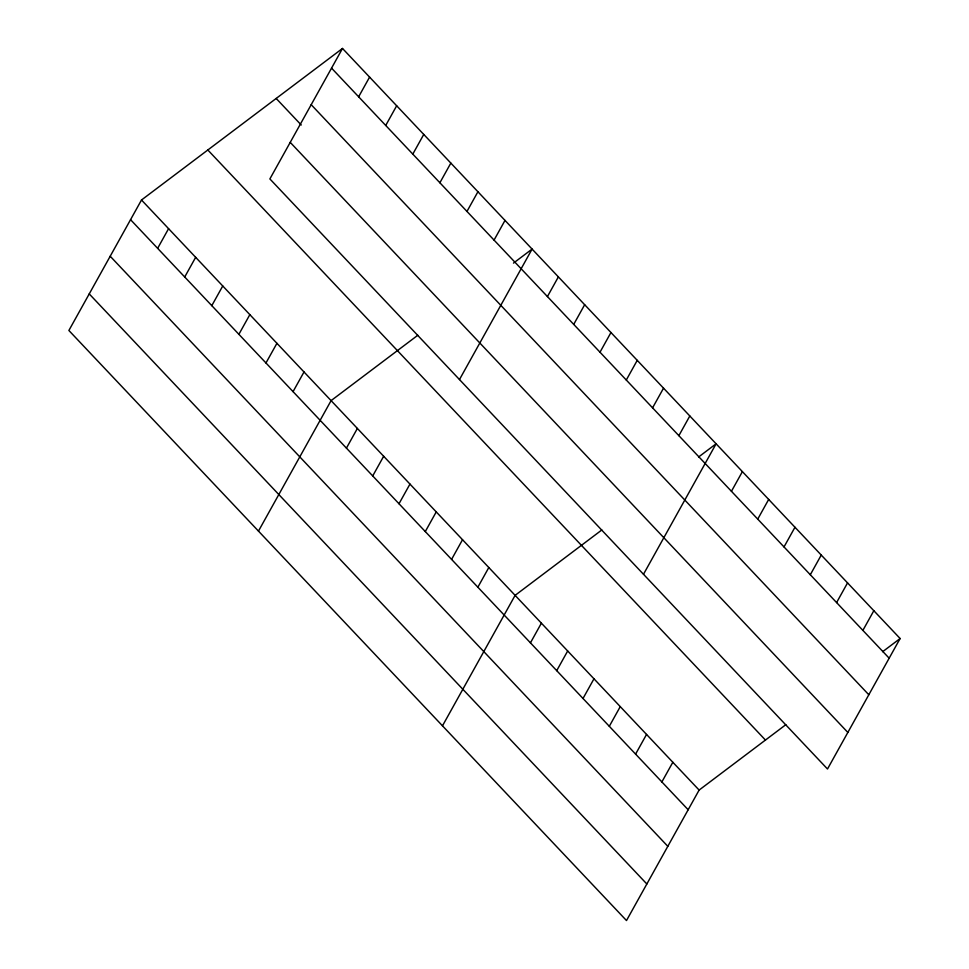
<?xml version="1.0" encoding="UTF-8"?>
<svg xmlns="http://www.w3.org/2000/svg" width="969" height="969" viewBox="0 0 969 969"><rect width="100%" height="100%" fill="white"/><g stroke="black" fill="none" stroke-linecap="round" stroke-linejoin="round"><path stroke-width="1.45" d="M342.505 48.45L269.879 178.926L827.502 768.998L900.116 638.523L342.505 48.45L141.498 200.002L68.884 330.477L626.495 920.55L699.121 790.074L785.835 724.691M157.632 248.343L168.582 228.66M184.716 277.001L195.665 257.318M211.799 305.659L222.749 285.976M358.639 96.791L369.589 77.108M238.883 334.317L249.845 314.646M385.723 125.449L396.672 105.766M265.966 362.975L276.928 343.305M412.806 154.107L423.756 134.437M293.05 391.646L304.012 371.963M439.89 182.766L450.839 163.095M258.469 531.097L331.095 400.621L417.809 335.25M466.973 211.436L477.923 191.753M346.43 448.114L357.379 428.443M494.057 240.094L505.006 220.411M372.714 475.936L383.663 456.266M459.476 379.557L532.09 249.081L513.473 263.12M398.998 503.759L409.96 484.076M547.424 296.575L558.374 276.892M425.294 531.569L436.244 511.898M573.721 324.385L584.67 304.714M451.578 559.392L462.528 539.709M600.005 352.207L610.954 332.524M477.862 587.214L488.812 567.531M626.289 380.03L637.239 360.347M442.482 725.829L515.108 595.354L601.822 529.97M652.573 407.84L663.535 388.169M530.443 642.847L541.392 623.164M678.869 435.662L689.819 415.98M556.727 670.657L567.677 650.986M643.489 574.278L716.103 443.802L698.649 456.956M583.011 698.479L593.973 678.809M731.438 491.295L742.399 471.624M609.307 726.302L620.257 706.619M757.734 519.118L768.683 499.435M635.591 754.112L646.541 734.441M784.018 546.928L794.968 527.257M661.875 781.935L672.837 762.252M810.302 574.75L821.252 555.067M836.598 602.573L847.548 582.89M862.882 630.383L873.832 610.712M882.662 651.689L900.116 638.523M331.555 68.133L889.167 658.205M311.194 104.688L868.818 694.761M276.177 98.463L301.25 125.001M290.228 142.358L847.851 732.443M207.826 149.989L765.449 740.062M141.498 200.002L699.121 790.074M130.549 219.672L688.172 809.757M110.2 256.24L667.811 846.312M89.233 293.91L646.844 883.982"/></g></svg>
